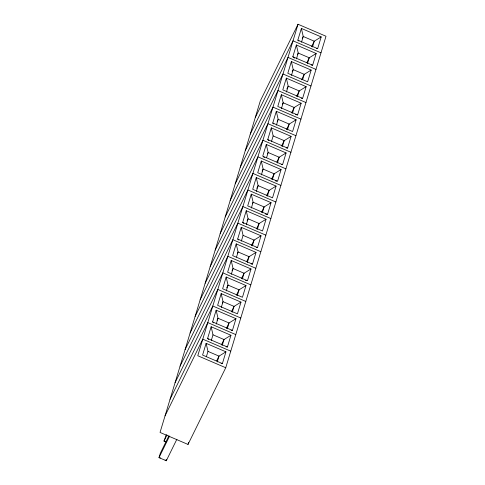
<?xml version="1.0" encoding="UTF-8"?>
<svg xmlns="http://www.w3.org/2000/svg" width="485" height="485" viewBox="0 0 485 485"><rect width="100%" height="100%" fill="white"/><g stroke="black" fill="none" stroke-linecap="round" stroke-linejoin="round"><path stroke-width="0.73" d="M298.032 24.25L197.771 355.735L225.743 367.733L188.004 444.436L160.032 432.438L260.287 100.953L298.032 24.25L326.005 36.248L225.743 367.733M166.731 459.307L166.294 460.75L158.995 457.622L160.305 453.293L168.901 435.827M206.131 343.325L202.578 355.068L222.397 363.574L225.949 351.831L206.131 343.325L207.986 351.395L206.452 356.469M208.738 339.445L207.586 338.5L211.139 326.751L230.963 335.256L227.41 346.999L226.071 346.769M213.746 322.871L212.6 321.925L216.152 310.176L235.977 318.681L232.424 330.424L231.084 330.194M221.166 293.601L217.613 305.35L237.438 313.85L240.99 302.106L221.166 293.601L223.027 301.67L221.275 307.472M226.18 277.026L222.627 288.775L242.451 297.275L246.004 285.532L226.18 277.026L228.041 285.095L226.289 290.897M231.193 260.451L227.641 272.2L247.465 280.7L251.018 268.957L231.193 260.451L233.055 268.52L231.296 274.322M236.207 243.882L232.654 255.625L252.479 264.125L256.031 252.382L236.207 243.882L238.068 251.945L236.535 257.02M238.814 240.002L237.668 239.05L241.221 227.307L261.045 235.807L257.493 247.55L256.147 247.32M242.682 222.476L246.234 210.732L266.053 219.232L262.5 230.981L242.682 222.476L243.828 223.427M251.248 194.158L247.696 205.901L267.514 214.406L271.066 202.657L251.248 194.158L253.103 202.221L251.351 208.023M256.256 177.583L252.709 189.326L272.528 197.831L276.08 186.082L256.256 177.583L258.117 185.646L256.365 191.448M261.269 161.008L257.717 172.751L277.541 181.257L281.094 169.507L261.269 161.008L263.131 169.077L261.379 174.873M266.283 144.433L262.731 156.176L282.555 164.682L286.108 152.933L266.283 144.433L268.144 152.502L266.611 157.577M268.89 140.553L267.744 139.601L271.297 127.858L291.121 136.364L287.569 148.107L286.223 147.876M272.758 123.032L276.311 111.283L296.135 119.789L292.582 131.532L272.758 123.032L273.904 123.978M281.324 94.708L277.772 106.457L297.596 114.957L301.149 103.214L281.324 94.708L283.185 102.778L281.427 108.579M286.338 78.133L282.785 89.883L302.61 98.382L306.162 86.639L286.338 78.133L288.199 86.203L286.441 92.004M291.352 61.559L287.799 73.308L307.623 81.807L311.176 70.064L291.352 61.559L293.213 69.628L291.455 75.43M294.528 58.158L292.813 56.733L296.365 44.984L316.184 53.489L312.631 65.232L311.291 65.002M298.972 41.104L297.826 40.158L301.379 28.415L321.197 36.915L317.645 48.658L316.305 48.427M211.248 340.622L213 334.82L211.139 326.751M216.262 324.047L218.014 318.245L216.152 310.176M241.324 241.172L243.082 235.37L241.221 227.307M246.338 224.597L248.096 218.796L246.234 210.732M271.406 141.723L273.158 135.927L271.297 127.858M276.42 125.154L278.172 119.352L276.311 111.283M296.468 58.855L298.22 53.053L296.365 44.984M301.482 42.28L303.234 36.478L301.379 28.415M188.004 444.436L188.653 442.278M217.25 361.919L219.002 356.117L225.949 351.831M222.257 345.344L224.015 339.542L230.963 335.256M227.271 328.769L229.029 322.968L235.977 318.681M232.285 312.195L234.043 306.393L240.99 302.106M237.298 295.62L239.056 289.818L246.004 285.532M242.312 279.045L244.064 273.243L251.018 268.957M247.326 262.47L249.078 256.668L256.031 252.382M252.339 245.895L254.091 240.093L261.045 235.807M257.353 229.32L259.105 223.518L266.053 219.232M262.367 212.745L264.119 206.95L271.066 202.657M267.374 196.17L269.133 190.375L276.08 186.082M272.388 179.595L274.146 173.8L281.094 169.507M277.402 163.027L279.16 157.225L286.108 152.933M282.415 146.452L284.174 140.65L291.121 136.364M287.429 129.877L289.181 124.075L296.135 119.789M292.443 113.302L294.195 107.5L301.149 103.214M297.457 96.727L299.209 90.925L306.162 86.639M302.688 79.425L304.222 74.35L311.176 70.064M307.484 63.577L309.236 57.776L316.184 53.489M312.498 47.003L314.25 41.201L321.197 36.915M255.28 117.528L293.019 40.825L320.991 52.823M250.266 134.102L288.005 57.4L315.978 69.397M245.252 150.671L282.991 73.975L310.964 85.972M302.234 38.515L303.234 36.478L314.25 41.201L311.582 46.627M240.239 167.246L277.978 90.549L305.95 102.547M297.554 54.411L298.22 53.053L309.236 57.776L306.902 62.523M235.225 183.821L272.964 107.124L300.936 119.122M292.212 71.659L293.213 69.628L304.222 74.35L301.555 79.776M230.211 200.396L267.956 123.699L295.929 135.697M286.865 88.913L288.199 86.203L299.209 90.925L296.541 96.351M225.198 216.971L262.943 140.268L290.915 152.266M282.519 104.129L283.185 102.778L294.195 107.5L291.527 112.92M220.184 233.546L257.929 156.843L285.901 168.841M277.171 121.383L278.172 119.352L289.181 124.075L286.514 129.495M215.17 250.121L252.915 173.418L280.888 185.415M210.163 266.695L247.902 189.993L275.874 201.99M267.477 153.854L268.144 152.502L279.16 157.225L276.826 161.966M205.149 283.27L242.888 206.568L270.86 218.565M262.13 171.108L263.131 169.077L274.146 173.8L271.479 179.22M200.135 299.845L237.874 223.142L265.847 235.14M256.783 188.362L258.117 185.646L269.133 190.375L266.465 195.794M195.122 316.42L232.861 239.717L260.833 251.715M252.436 203.579L253.103 202.221L264.119 206.95L261.451 212.369M281.5 146.07L284.174 140.65L273.158 135.927M190.108 332.995L227.847 256.292L255.819 268.29M247.095 220.833L248.096 218.796L259.105 223.518L256.438 228.944M185.094 349.57L222.833 272.867L250.806 284.865M180.081 366.139L217.826 289.442L245.798 301.44M237.401 253.303L238.068 251.945L249.078 256.668L246.744 261.415M175.067 382.713L212.812 306.017L240.784 318.014M232.054 270.557L233.055 268.52L244.064 273.243L241.397 278.669M170.053 399.288L207.798 322.592L235.771 334.589M226.707 287.805L228.041 285.095L239.056 289.818L236.383 295.244M165.039 415.863L202.785 339.167L230.757 351.164M222.36 303.028L223.027 301.67L234.043 306.393L231.369 311.819M251.424 245.519L254.091 240.093L243.082 235.37M217.013 320.276L218.014 318.245L229.029 322.968L226.362 328.387M166.306 434.705L164.009 441.047L165.997 441.896M166.985 434.996L164.009 441.047L165.464 441.344M169.574 436.124L158.995 457.622L160.456 457.919M221.348 344.962L224.015 339.542L213 334.82M176.873 439.252L166.294 460.75L165.076 459.956M216.668 360.858L219.002 356.117L207.986 351.395M301.264 98.152L302.61 98.382M295.583 114.605L297.596 114.957M281.215 164.445L282.555 164.682M275.529 180.905L276.868 181.141M265.501 214.055L267.514 214.406M251.133 263.895L252.479 264.125M245.452 280.354L246.792 280.585M221.057 363.344L222.397 363.574M297.826 40.158L317.645 48.658M292.813 56.733L312.631 65.232M267.744 139.601L287.569 148.107M237.668 239.05L257.493 247.55M212.6 321.925L232.424 330.424M207.586 338.5L227.41 346.999M263.306 156.655L264.452 157.601"/></g></svg>
